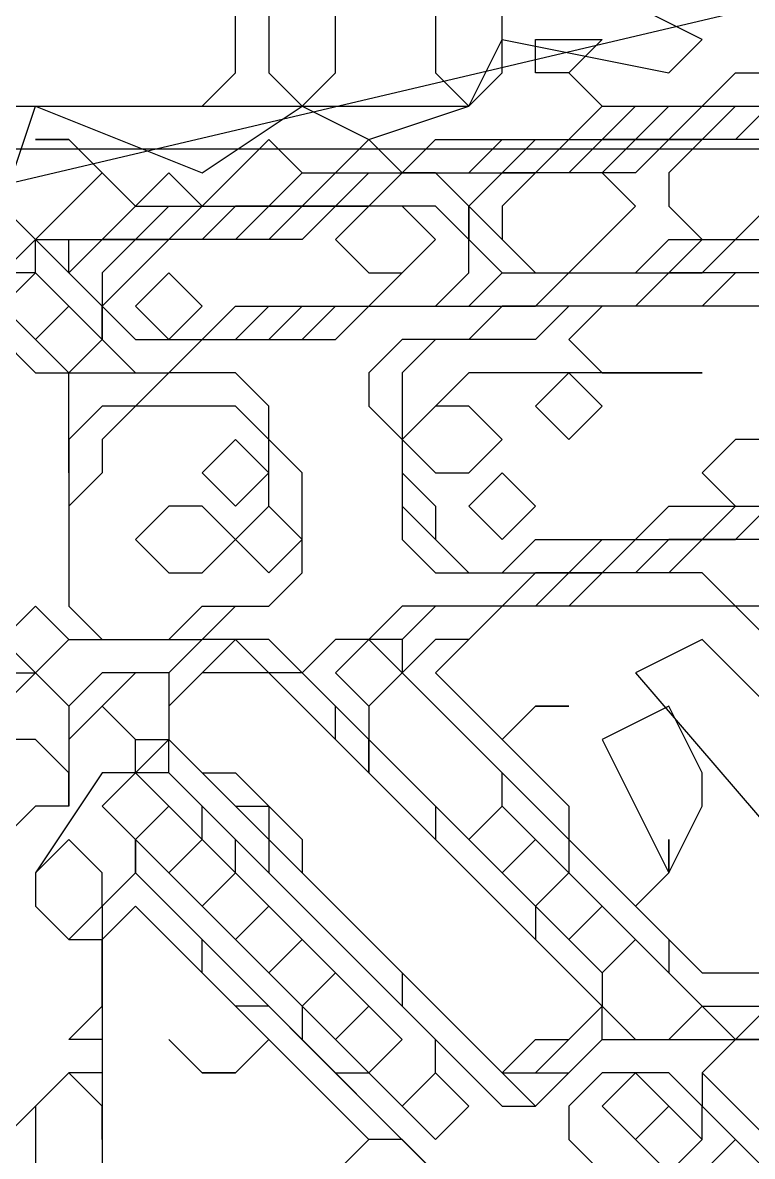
# Model space of a CAD drawing. Extents: x 46 to 224, y 52 to 151.
# Drawn here: x 56.13 to 69.16, y 114.02 to 134.25 of the extents above; entities that cross this region are included whole.
import ezdxf

# ---------------------------------------------------------------- set-up
doc = ezdxf.new("R2010")
doc.units = 0
doc.layers.add('OUTLINE', color=1, linetype='CONTINUOUS')

msp = doc.modelspace()

# ---------------------------------------------------------------- linework, layer by layer
for p, q in [((60.5294, 138.123), (60.5294, 133.3611)), ((61.7198, 133.3611), (61.7198, 136.9326)), ((63.5056, 136.3373), (63.5056, 133.3611)), ((64.696, 133.3611), (64.696, 136.3373)), ((59.9341, 133.3611), (59.9341, 135.7421)), ((64.696, 133.3611), (64.696, 135.7421)), ((68.2675, 133.9564), (67.077, 134.5516)), ((68.2675, 133.9564), (67.077, 134.5516)), ((64.1008, 132.7659), (64.696, 133.9564)), ((64.1008, 132.7659), (64.696, 133.9564)), ((64.696, 133.9564), (67.6722, 133.3611)), ((64.696, 133.9564), (67.6722, 133.3611)), ((65.2913, 133.3611), (65.2913, 133.9564)), ((65.2913, 133.9564), (66.4818, 133.9564)), ((66.4818, 133.9564), (65.8865, 133.3611)), ((67.6722, 133.3611), (68.2675, 133.9564)), ((67.6722, 133.3611), (68.2675, 133.9564)), ((59.3389, 132.7659), (59.9341, 133.3611)), ((60.5294, 133.3611), (61.1246, 132.7659)), ((61.1246, 132.7659), (61.7198, 133.3611)), ((63.5056, 133.3611), (64.1008, 132.7659)), ((64.1008, 132.7659), (64.696, 133.3611)), ((64.1008, 132.7659), (64.696, 133.3611)), ((65.8865, 133.3611), (65.2913, 133.3611)), ((66.4818, 132.7659), (65.8865, 133.3611)), ((65.8865, 133.3611), (66.4818, 132.7659)), ((68.2675, 132.7659), (68.8627, 133.3611)), ((68.8627, 133.3611), (71.8389, 133.3611)), ((51.6008, 132.7659), (64.1008, 132.7659)), ((51.6008, 132.7659), (59.3389, 132.7659)), ((55.7675, 130.9802), (56.3627, 132.7659)), ((55.7675, 130.9802), (56.3627, 132.7659)), ((56.3627, 132.7659), (59.3389, 131.5754)), ((56.3627, 132.7659), (59.3389, 131.5754)), ((59.3389, 131.5754), (61.1246, 132.7659)), ((59.3389, 131.5754), (61.1246, 132.7659)), ((61.1246, 132.7659), (62.3151, 132.1707)), ((61.1246, 132.7659), (62.3151, 132.1707)), ((62.3151, 132.1707), (64.1008, 132.7659)), ((62.3151, 132.1707), (64.1008, 132.7659)), ((65.8865, 132.1707), (66.4818, 132.7659)), ((66.4818, 132.1707), (67.077, 132.7659)), ((66.4818, 132.7659), (68.2675, 132.7659)), ((67.077, 132.1707), (67.6722, 132.7659)), ((67.077, 132.7659), (69.4579, 132.7659)), ((67.6722, 132.1707), (68.2675, 132.7659)), ((67.6722, 132.1707), (68.2675, 132.7659)), ((67.6722, 132.7659), (70.0532, 132.7659)), ((67.6722, 132.1707), (68.2675, 132.7659)), ((68.2675, 132.7659), (70.6484, 132.7659)), ((68.2675, 132.1707), (68.8627, 132.7659)), ((68.2675, 132.7659), (70.6484, 132.7659)), ((68.2675, 132.7659), (70.6484, 132.7659)), ((68.8627, 132.7659), (71.2437, 132.7659)), ((69.4579, 132.7659), (68.8627, 132.1707)), ((69.4579, 132.7659), (68.8627, 132.1707)), ((69.4579, 132.7659), (68.8627, 132.1707)), ((56.9579, 132.1707), (56.3627, 132.1707)), ((56.3627, 132.1707), (56.9579, 132.1707)), ((57.5532, 131.5754), (56.9579, 132.1707)), ((56.9579, 132.1707), (58.1484, 130.9802)), ((59.3389, 130.9802), (60.5294, 132.1707)), ((60.5294, 132.1707), (61.1246, 131.5754)), ((61.7198, 131.5754), (62.3151, 132.1707)), ((62.3151, 132.1707), (62.9103, 131.5754)), ((62.9103, 131.5754), (63.5056, 132.1707)), ((62.9103, 131.5754), (63.5056, 132.1707)), ((63.5056, 132.1707), (66.4818, 132.1707)), ((63.5056, 132.1707), (65.8865, 132.1707)), ((64.1008, 131.5754), (64.696, 132.1707)), ((64.696, 131.5754), (65.2913, 132.1707)), ((64.696, 131.5754), (65.2913, 132.1707)), ((64.696, 132.1707), (67.077, 132.1707)), ((64.696, 131.5754), (65.2913, 132.1707)), ((65.2913, 132.1707), (67.6722, 132.1707)), ((65.2913, 131.5754), (65.8865, 132.1707)), ((65.2913, 132.1707), (67.6722, 132.1707)), ((65.2913, 132.1707), (67.6722, 132.1707)), ((66.4818, 132.1707), (65.8865, 131.5754)), ((65.8865, 132.1707), (68.2675, 132.1707)), ((66.4818, 132.1707), (65.8865, 131.5754)), ((66.4818, 132.1707), (65.8865, 131.5754)), ((66.4818, 132.1707), (65.8865, 131.5754)), ((69.4579, 132.1707), (66.4818, 132.1707)), ((66.4818, 132.1707), (68.2675, 132.1707)), ((67.077, 132.1707), (66.4818, 132.1707)), ((68.8627, 132.1707), (66.4818, 132.1707)), ((68.8627, 132.1707), (66.4818, 132.1707)), ((67.077, 132.1707), (66.4818, 131.5754)), ((68.8627, 132.1707), (66.4818, 132.1707)), ((68.2675, 132.1707), (67.077, 132.1707)), ((69.4579, 132.1707), (67.077, 132.1707)), ((67.6722, 132.1707), (67.077, 131.5754)), ((70.6484, 132.1707), (67.6722, 132.1707)), ((68.2675, 132.1707), (67.6722, 131.5754)), ((70.6484, 132.1707), (68.2675, 132.1707)), ((56.3627, 130.3849), (57.5532, 131.5754)), ((58.1484, 130.9802), (58.7437, 131.5754)), ((58.7437, 131.5754), (59.3389, 130.9802)), ((60.5294, 130.9802), (61.1246, 131.5754)), ((61.1246, 130.9802), (61.7198, 131.5754)), ((61.1246, 130.9802), (61.7198, 131.5754)), ((61.1246, 131.5754), (62.9103, 131.5754)), ((61.1246, 131.5754), (61.7198, 131.5754)), ((61.7198, 131.5754), (64.696, 131.5754)), ((61.7198, 130.9802), (62.3151, 131.5754)), ((61.7198, 131.5754), (64.1008, 131.5754)), ((61.7198, 130.9802), (62.3151, 131.5754)), ((62.9103, 131.5754), (62.3151, 130.9802)), ((62.3151, 130.9802), (62.9103, 131.5754)), ((62.3151, 131.5754), (64.696, 131.5754)), ((62.3151, 131.5754), (64.696, 131.5754)), ((62.9103, 131.5754), (65.2913, 131.5754)), ((63.5056, 131.5754), (62.9103, 131.5754)), ((63.5056, 131.5754), (62.9103, 131.5754)), ((62.9103, 131.5754), (65.2913, 131.5754)), ((64.1008, 130.9802), (63.5056, 131.5754)), ((64.1008, 130.9802), (63.5056, 131.5754)), ((64.696, 131.5754), (64.1008, 130.9802)), ((64.696, 131.5754), (64.1008, 130.9802)), ((64.696, 131.5754), (64.1008, 130.9802)), ((64.696, 131.5754), (64.1008, 130.9802)), ((64.696, 131.5754), (64.1008, 130.9802)), ((64.696, 131.5754), (64.1008, 130.9802)), ((64.696, 131.5754), (64.1008, 130.9802)), ((65.8865, 131.5754), (64.696, 131.5754)), ((65.2913, 131.5754), (64.696, 131.5754)), ((65.8865, 131.5754), (64.696, 131.5754)), ((65.8865, 131.5754), (64.696, 131.5754)), ((66.4818, 131.5754), (64.696, 131.5754)), ((67.077, 131.5754), (64.696, 131.5754)), ((65.2913, 131.5754), (64.696, 130.9802)), ((65.8865, 131.5754), (64.696, 131.5754)), ((66.4818, 131.5754), (65.2913, 131.5754)), ((67.077, 130.9802), (66.4818, 131.5754)), ((67.6722, 131.5754), (67.6722, 130.9802)), ((55.7675, 130.9802), (56.3627, 130.3849)), ((57.5532, 130.3849), (58.1484, 130.9802)), ((58.1484, 130.3849), (58.7437, 130.9802)), ((58.1484, 130.9802), (60.5294, 130.9802)), ((58.7437, 130.3849), (59.3389, 130.9802)), ((58.7437, 130.3849), (59.3389, 130.9802)), ((58.7437, 130.3849), (59.3389, 130.9802)), ((58.7437, 130.9802), (61.1246, 130.9802)), ((58.7437, 130.3849), (59.3389, 130.9802)), ((59.3389, 130.9802), (61.1246, 130.9802)), ((59.9341, 130.9802), (59.3389, 130.3849)), ((59.3389, 130.9802), (62.3151, 130.9802)), ((59.3389, 130.9802), (61.7198, 130.9802)), ((59.3389, 130.9802), (61.7198, 130.9802)), ((60.5294, 130.9802), (59.9341, 130.3849)), ((59.9341, 130.9802), (61.7198, 130.9802)), ((60.5294, 130.9802), (59.9341, 130.9802)), ((62.3151, 130.9802), (59.9341, 130.9802)), ((60.5294, 130.9802), (59.9341, 130.3849)), ((60.5294, 130.9802), (59.9341, 130.3849)), ((63.5056, 130.9802), (60.5294, 130.9802)), ((61.7198, 130.9802), (60.5294, 130.9802)), ((63.5056, 130.9802), (60.5294, 130.9802)), ((61.1246, 130.9802), (60.5294, 130.3849)), ((63.5056, 130.9802), (60.5294, 130.9802)), ((63.5056, 130.9802), (61.1246, 130.9802)), ((61.7198, 130.9802), (61.1246, 130.3849)), ((62.9103, 130.9802), (61.7198, 130.9802)), ((62.3151, 130.9802), (61.7198, 130.3849)), ((62.9103, 130.9802), (62.3151, 130.9802)), ((63.5056, 130.3849), (62.9103, 130.9802)), ((63.5056, 130.3849), (62.9103, 130.9802)), ((64.1008, 130.3849), (63.5056, 130.9802)), ((64.696, 129.7897), (63.5056, 130.9802)), ((64.1008, 130.3849), (63.5056, 130.9802)), ((64.696, 129.7897), (63.5056, 130.9802)), ((64.1008, 130.9802), (65.2913, 129.7897)), ((64.1008, 130.9802), (64.1008, 130.3849)), ((64.1008, 130.3849), (64.1008, 130.9802)), ((64.1008, 130.3849), (64.1008, 130.9802)), ((64.1008, 130.9802), (64.1008, 130.3849)), ((64.1008, 130.9802), (64.1008, 130.3849)), ((64.1008, 130.9802), (65.2913, 129.7897)), ((64.1008, 130.9802), (65.2913, 129.7897)), ((64.1008, 130.9802), (64.1008, 130.3849)), ((64.696, 130.9802), (64.696, 130.3849)), ((66.4818, 130.3849), (67.077, 130.9802)), ((67.6722, 130.9802), (68.2675, 130.3849)), ((68.8627, 130.3849), (69.4579, 130.9802)), ((55.7675, 129.7897), (56.3627, 130.3849)), ((57.5532, 129.1945), (56.3627, 130.3849)), ((56.3627, 130.3849), (58.7437, 130.3849)), ((56.3627, 129.7897), (56.3627, 130.3849)), ((56.3627, 130.3849), (58.1484, 130.3849)), ((56.3627, 130.3849), (57.5532, 130.3849)), ((56.9579, 130.3849), (58.7437, 130.3849)), ((57.5532, 130.3849), (56.9579, 129.7897)), ((56.9579, 129.7897), (56.9579, 130.3849)), ((57.5532, 130.3849), (56.9579, 129.7897)), ((56.9579, 129.7897), (56.9579, 130.3849)), ((56.9579, 130.3849), (58.7437, 130.3849)), ((56.9579, 129.7897), (56.9579, 130.3849)), ((56.9579, 130.3849), (58.7437, 130.3849)), ((57.5532, 130.3849), (56.9579, 129.7897)), ((56.9579, 129.7897), (56.9579, 130.3849)), ((56.9579, 130.3849), (58.7437, 130.3849)), ((57.5532, 130.3849), (56.9579, 129.7897)), ((58.1484, 130.3849), (57.5532, 129.7897)), ((58.7437, 130.3849), (57.5532, 130.3849)), ((59.3389, 130.3849), (57.5532, 130.3849)), ((59.9341, 130.3849), (57.5532, 130.3849)), ((58.1484, 130.3849), (57.5532, 129.7897)), ((58.7437, 130.3849), (57.5532, 129.1945)), ((59.9341, 130.3849), (57.5532, 130.3849)), ((59.9341, 130.3849), (58.1484, 130.3849)), ((60.5294, 130.3849), (58.1484, 130.3849)), ((61.1246, 130.3849), (58.7437, 130.3849)), ((61.7198, 130.3849), (62.3151, 129.7897)), ((62.9103, 129.7897), (63.5056, 130.3849)), ((62.9103, 129.7897), (63.5056, 130.3849)), ((64.1008, 129.7897), (64.1008, 130.3849)), ((64.696, 129.7897), (64.1008, 130.3849)), ((64.1008, 130.3849), (64.696, 129.7897)), ((64.1008, 130.3849), (64.696, 129.7897)), ((64.1008, 129.7897), (64.1008, 130.3849)), ((64.1008, 130.3849), (64.696, 129.7897)), ((64.696, 130.3849), (65.2913, 129.7897)), ((65.8865, 129.7897), (66.4818, 130.3849)), ((67.077, 129.7897), (67.6722, 130.3849)), ((67.6722, 129.7897), (68.2675, 130.3849)), ((67.6722, 129.7897), (68.2675, 130.3849)), ((67.6722, 129.7897), (68.2675, 130.3849)), ((67.6722, 130.3849), (69.4579, 130.3849)), ((67.6722, 129.7897), (68.2675, 130.3849)), ((68.2675, 130.3849), (70.0532, 130.3849)), ((68.2675, 129.7897), (68.8627, 130.3849)), ((68.2675, 129.7897), (68.8627, 130.3849)), ((68.2675, 129.7897), (68.8627, 130.3849)), ((68.2675, 130.3849), (70.6484, 130.3849)), ((68.2675, 130.3849), (70.0532, 130.3849)), ((68.2675, 130.3849), (68.8627, 130.3849)), ((68.2675, 130.3849), (70.6484, 130.3849)), ((68.8627, 130.3849), (71.2437, 130.3849)), ((68.8627, 130.3849), (71.2437, 130.3849)), ((68.8627, 130.3849), (70.6484, 130.3849)), ((56.3627, 129.7897), (55.7675, 129.7897)), ((56.3627, 129.7897), (55.7675, 129.1945)), ((57.5532, 128.5992), (56.3627, 129.7897)), ((56.9579, 129.1945), (56.3627, 129.7897)), ((56.9579, 129.1945), (56.3627, 129.7897)), ((56.9579, 129.7897), (57.5532, 129.1945)), ((57.5532, 129.1945), (56.9579, 129.7897)), ((56.9579, 129.7897), (57.5532, 129.1945)), ((57.5532, 129.1945), (56.9579, 129.7897)), ((57.5532, 129.1945), (56.9579, 129.7897)), ((56.9579, 129.7897), (57.5532, 129.1945)), ((57.5532, 129.1945), (56.9579, 129.7897)), ((56.9579, 129.7897), (57.5532, 129.1945)), ((57.5532, 129.7897), (57.5532, 129.1945)), ((57.5532, 129.7897), (57.5532, 129.1945)), ((58.7437, 129.7897), (58.1484, 129.1945)), ((59.3389, 129.1945), (58.7437, 129.7897)), ((62.3151, 129.1945), (62.9103, 129.7897)), ((62.3151, 129.7897), (62.9103, 129.7897)), ((63.5056, 129.1945), (64.1008, 129.7897)), ((63.5056, 129.1945), (64.1008, 129.7897)), ((64.1008, 129.1945), (64.696, 129.7897)), ((64.1008, 129.1945), (64.696, 129.7897)), ((64.1008, 129.1945), (64.696, 129.7897)), ((64.696, 129.7897), (68.2675, 129.7897)), ((64.696, 129.7897), (67.6722, 129.7897)), ((64.696, 129.7897), (67.6722, 129.7897)), ((65.2913, 129.7897), (67.6722, 129.7897)), ((65.2913, 129.1945), (65.8865, 129.7897)), ((65.2913, 129.1945), (65.8865, 129.7897)), ((65.2913, 129.7897), (67.6722, 129.7897)), ((65.2913, 129.7897), (67.077, 129.7897)), ((65.2913, 129.7897), (65.8865, 129.7897)), ((65.8865, 129.7897), (68.2675, 129.7897)), ((65.8865, 129.7897), (68.2675, 129.7897)), ((67.6722, 129.7897), (67.077, 129.1945)), ((67.6722, 129.7897), (67.077, 129.1945)), ((70.0532, 129.7897), (67.6722, 129.7897)), ((70.0532, 129.7897), (67.6722, 129.7897)), ((68.8627, 129.7897), (68.2675, 129.1945)), ((71.2437, 129.7897), (68.8627, 129.7897)), ((55.1722, 129.1945), (56.3627, 128.004)), ((55.1722, 129.1945), (56.3627, 128.004)), ((55.1722, 129.1945), (56.3627, 128.004)), ((55.1722, 129.1945), (56.3627, 128.004)), ((55.1722, 129.1945), (56.3627, 128.004)), ((55.1722, 129.1945), (56.3627, 128.004)), ((55.7675, 129.1945), (56.3627, 128.5992)), ((56.3627, 128.5992), (56.9579, 129.1945)), ((56.9579, 129.1945), (56.3627, 128.5992)), ((57.5532, 128.5992), (56.9579, 129.1945)), ((57.5532, 128.5992), (56.9579, 129.1945)), ((57.5532, 128.5992), (57.5532, 129.1945)), ((57.5532, 129.1945), (58.1484, 128.5992)), ((57.5532, 128.5992), (57.5532, 129.1945)), ((57.5532, 129.1945), (57.5532, 128.5992)), ((57.5532, 129.1945), (58.1484, 128.5992)), ((57.5532, 129.1945), (58.1484, 128.5992)), ((57.5532, 128.5992), (57.5532, 129.1945)), ((57.5532, 129.1945), (57.5532, 128.5992)), ((58.1484, 129.1945), (58.7437, 128.5992)), ((58.7437, 128.5992), (59.3389, 129.1945)), ((59.3389, 128.5992), (59.9341, 129.1945)), ((59.9341, 128.5992), (60.5294, 129.1945)), ((59.9341, 129.1945), (62.3151, 129.1945)), ((60.5294, 128.5992), (61.1246, 129.1945)), ((60.5294, 128.5992), (61.1246, 129.1945)), ((60.5294, 129.1945), (63.5056, 129.1945)), ((60.5294, 128.5992), (61.1246, 129.1945)), ((61.1246, 129.1945), (63.5056, 129.1945)), ((61.1246, 128.5992), (61.7198, 129.1945)), ((61.1246, 129.1945), (64.1008, 129.1945)), ((61.1246, 129.1945), (64.1008, 129.1945)), ((61.7198, 128.5992), (62.3151, 129.1945)), ((61.7198, 128.5992), (62.3151, 129.1945)), ((61.7198, 129.1945), (64.1008, 129.1945)), ((62.3151, 129.1945), (65.2913, 129.1945)), ((62.3151, 129.1945), (65.2913, 129.1945)), ((64.696, 129.1945), (64.1008, 128.5992)), ((64.696, 129.1945), (64.1008, 128.5992)), ((67.077, 129.1945), (64.696, 129.1945)), ((67.077, 129.1945), (64.696, 129.1945)), ((65.8865, 129.1945), (65.2913, 128.5992)), ((68.2675, 129.1945), (65.8865, 129.1945)), ((66.4818, 129.1945), (65.8865, 128.5992)), ((66.4818, 129.1945), (65.8865, 128.5992)), ((70.0532, 129.1945), (66.4818, 129.1945)), ((70.0532, 129.1945), (66.4818, 129.1945)), ((56.3627, 128.5992), (56.9579, 128.004)), ((56.9579, 128.004), (57.5532, 128.5992)), ((56.9579, 128.004), (57.5532, 128.5992)), ((56.9579, 128.004), (57.5532, 128.5992)), ((56.9579, 128.004), (57.5532, 128.5992)), ((56.9579, 128.004), (57.5532, 128.5992)), ((56.9579, 128.004), (57.5532, 128.5992)), ((57.5532, 128.5992), (58.1484, 128.004)), ((57.5532, 128.5992), (58.1484, 128.004)), ((58.1484, 128.5992), (60.5294, 128.5992)), ((58.1484, 128.5992), (59.9341, 128.5992)), ((58.1484, 128.5992), (59.3389, 128.5992)), ((58.7437, 128.004), (59.3389, 128.5992)), ((58.7437, 128.004), (59.3389, 128.5992)), ((58.7437, 128.004), (59.3389, 128.5992)), ((58.7437, 128.004), (59.3389, 128.5992)), ((58.7437, 128.004), (59.3389, 128.5992)), ((59.3389, 128.5992), (61.7198, 128.5992)), ((59.3389, 128.5992), (61.7198, 128.5992)), ((59.3389, 128.5992), (61.1246, 128.5992)), ((59.3389, 128.5992), (60.5294, 128.5992)), ((59.3389, 128.5992), (60.5294, 128.5992)), ((62.9103, 128.5992), (62.3151, 128.004)), ((62.9103, 128.5992), (62.3151, 128.004)), ((64.1008, 128.5992), (62.9103, 128.5992)), ((64.1008, 128.5992), (62.9103, 128.5992)), ((63.5056, 128.5992), (62.9103, 128.004)), ((65.2913, 128.5992), (63.5056, 128.5992)), ((65.8865, 128.5992), (66.4818, 128.004)), ((65.8865, 128.5992), (66.4818, 128.004)), ((56.3627, 128.004), (56.9579, 128.004)), ((56.3627, 128.004), (58.7437, 128.004)), ((56.3627, 128.004), (56.9579, 128.004)), ((56.3627, 128.004), (56.9579, 128.004)), ((56.3627, 128.004), (56.9579, 128.004)), ((56.3627, 128.004), (56.9579, 128.004)), ((56.9579, 126.2183), (56.9579, 128.004)), ((56.9579, 128.004), (58.7437, 128.004)), ((56.9579, 126.2183), (56.9579, 128.004)), ((56.9579, 128.004), (58.7437, 128.004)), ((58.7437, 128.004), (58.1484, 127.4088)), ((58.7437, 128.004), (58.1484, 127.4088)), ((58.1484, 128.004), (58.7437, 128.004)), ((58.1484, 128.004), (58.7437, 128.004)), ((59.9341, 128.004), (58.7437, 128.004)), ((59.9341, 128.004), (58.7437, 128.004)), ((60.5294, 127.4088), (59.9341, 128.004)), ((60.5294, 127.4088), (59.9341, 128.004)), ((62.3151, 128.004), (62.3151, 127.4088)), ((62.3151, 128.004), (62.3151, 127.4088)), ((62.9103, 128.004), (62.9103, 125.623)), ((64.1008, 128.004), (62.9103, 126.8135)), ((64.1008, 128.004), (62.9103, 126.8135)), ((68.2675, 128.004), (64.1008, 128.004)), ((68.2675, 128.004), (64.1008, 128.004)), ((65.8865, 128.004), (65.2913, 127.4088)), ((66.4818, 127.4088), (65.8865, 128.004)), ((66.4818, 128.004), (68.2675, 128.004)), ((66.4818, 128.004), (68.2675, 128.004)), ((57.5532, 127.4088), (56.9579, 126.8135)), ((57.5532, 127.4088), (56.9579, 126.8135)), ((57.5532, 127.4088), (56.9579, 126.8135)), ((58.1484, 127.4088), (57.5532, 127.4088)), ((58.1484, 127.4088), (57.5532, 127.4088)), ((59.9341, 127.4088), (57.5532, 127.4088)), ((58.1484, 127.4088), (57.5532, 126.8135)), ((58.1484, 127.4088), (57.5532, 126.8135)), ((59.9341, 127.4088), (58.1484, 127.4088)), ((59.9341, 127.4088), (58.1484, 127.4088)), ((60.5294, 126.8135), (59.9341, 127.4088)), ((60.5294, 126.8135), (59.9341, 127.4088)), ((60.5294, 126.8135), (59.9341, 127.4088)), ((60.5294, 126.8135), (60.5294, 127.4088)), ((60.5294, 126.8135), (60.5294, 127.4088)), ((62.3151, 127.4088), (62.9103, 126.8135)), ((62.3151, 127.4088), (62.9103, 126.8135)), ((63.5056, 127.4088), (62.9103, 126.8135)), ((64.1008, 127.4088), (63.5056, 127.4088)), ((64.696, 126.8135), (64.1008, 127.4088)), ((65.2913, 127.4088), (65.8865, 126.8135)), ((65.8865, 126.8135), (66.4818, 127.4088)), ((56.9579, 126.8135), (56.9579, 126.2183)), ((56.9579, 126.8135), (56.9579, 126.2183)), ((56.9579, 126.8135), (56.9579, 123.8373)), ((57.5532, 126.8135), (57.5532, 126.2183)), ((57.5532, 126.8135), (57.5532, 126.2183)), ((59.9341, 126.8135), (59.3389, 126.2183)), ((60.5294, 126.2183), (59.9341, 126.8135)), ((61.1246, 126.2183), (60.5294, 126.8135)), ((61.1246, 126.2183), (60.5294, 126.8135)), ((61.1246, 126.2183), (60.5294, 126.8135)), ((60.5294, 126.2183), (60.5294, 126.8135)), ((60.5294, 126.2183), (60.5294, 126.8135)), ((62.9103, 126.8135), (63.5056, 126.2183)), ((62.9103, 126.8135), (62.9103, 125.0278)), ((62.9103, 126.8135), (62.9103, 125.0278)), ((62.9103, 126.8135), (62.9103, 126.2183)), ((62.9103, 126.8135), (62.9103, 126.2183)), ((64.1008, 126.2183), (64.696, 126.8135)), ((68.8627, 126.8135), (68.2675, 126.2183)), ((69.4579, 126.8135), (68.8627, 126.8135)), ((57.5532, 126.2183), (56.9579, 125.623)), ((57.5532, 126.2183), (56.9579, 125.623)), ((59.3389, 126.2183), (59.9341, 125.623)), ((59.9341, 125.623), (60.5294, 126.2183)), ((60.5294, 125.623), (60.5294, 126.2183)), ((60.5294, 125.623), (60.5294, 126.2183)), ((61.1246, 124.4326), (61.1246, 126.2183)), ((61.1246, 124.4326), (61.1246, 126.2183)), ((61.1246, 124.4326), (61.1246, 126.2183)), ((62.9103, 126.2183), (63.5056, 125.623)), ((62.9103, 126.2183), (63.5056, 125.623)), ((63.5056, 126.2183), (64.1008, 126.2183)), ((64.696, 126.2183), (64.1008, 125.623)), ((65.2913, 125.623), (64.696, 126.2183)), ((68.2675, 126.2183), (68.8627, 125.623)), ((56.9579, 125.623), (56.9579, 123.8373)), ((56.9579, 125.623), (56.9579, 123.8373)), ((58.7437, 125.623), (58.1484, 125.0278)), ((59.3389, 125.623), (58.7437, 125.623)), ((59.9341, 125.0278), (59.3389, 125.623)), ((60.5294, 125.623), (59.9341, 125.0278)), ((61.1246, 125.0278), (60.5294, 125.623)), ((61.1246, 125.0278), (60.5294, 125.623)), ((61.1246, 125.0278), (60.5294, 125.623)), ((62.9103, 125.623), (64.1008, 124.4326)), ((63.5056, 125.623), (63.5056, 125.0278)), ((63.5056, 125.623), (63.5056, 125.0278)), ((64.1008, 125.623), (64.696, 125.0278)), ((64.696, 125.0278), (65.2913, 125.623)), ((67.077, 125.0278), (67.6722, 125.623)), ((67.077, 125.0278), (67.6722, 125.623)), ((67.6722, 125.623), (70.0532, 125.623)), ((67.6722, 125.623), (70.0532, 125.623)), ((68.2675, 125.0278), (68.8627, 125.623)), ((68.8627, 125.623), (69.4579, 125.623)), ((68.8627, 125.0278), (69.4579, 125.623)), ((68.8627, 125.0278), (69.4579, 125.623)), ((68.8627, 125.623), (71.2437, 125.623)), ((58.1484, 125.0278), (58.7437, 124.4326)), ((59.3389, 124.4326), (59.9341, 125.0278)), ((59.9341, 125.0278), (60.5294, 124.4326)), ((60.5294, 124.4326), (61.1246, 125.0278)), ((61.1246, 124.4326), (61.1246, 125.0278)), ((61.1246, 124.4326), (61.1246, 125.0278)), ((62.9103, 125.0278), (63.5056, 124.4326)), ((62.9103, 125.0278), (63.5056, 124.4326)), ((63.5056, 125.0278), (64.1008, 124.4326)), ((63.5056, 125.0278), (64.1008, 124.4326)), ((64.696, 124.4326), (65.2913, 125.0278)), ((64.696, 124.4326), (65.2913, 125.0278)), ((65.2913, 125.0278), (67.077, 125.0278)), ((65.2913, 125.0278), (67.077, 125.0278)), ((65.8865, 124.4326), (66.4818, 125.0278)), ((66.4818, 124.4326), (67.077, 125.0278)), ((66.4818, 124.4326), (67.077, 125.0278)), ((66.4818, 125.0278), (68.2675, 125.0278)), ((67.077, 125.0278), (68.8627, 125.0278)), ((67.6722, 125.0278), (67.077, 124.4326)), ((67.077, 125.0278), (68.8627, 125.0278)), ((67.6722, 125.0278), (67.077, 124.4326)), ((69.4579, 125.0278), (67.6722, 125.0278)), ((69.4579, 125.0278), (67.6722, 125.0278)), ((68.2675, 125.0278), (67.6722, 124.4326)), ((68.2675, 125.0278), (67.6722, 124.4326)), ((68.2675, 125.0278), (67.6722, 124.4326)), ((70.6484, 125.0278), (68.2675, 125.0278)), ((70.6484, 125.0278), (68.2675, 125.0278)), ((70.6484, 125.0278), (68.2675, 125.0278)), ((58.7437, 124.4326), (59.3389, 124.4326)), ((60.5294, 123.8373), (61.1246, 124.4326)), ((60.5294, 123.8373), (61.1246, 124.4326)), ((60.5294, 123.8373), (61.1246, 124.4326)), ((60.5294, 123.8373), (61.1246, 124.4326)), ((60.5294, 123.8373), (61.1246, 124.4326)), ((63.5056, 124.4326), (66.4818, 124.4326)), ((63.5056, 124.4326), (66.4818, 124.4326)), ((64.1008, 124.4326), (65.8865, 124.4326)), ((64.1008, 124.4326), (64.696, 124.4326)), ((64.1008, 124.4326), (64.696, 124.4326)), ((65.2913, 124.4326), (64.696, 123.8373)), ((65.2913, 124.4326), (64.696, 123.8373)), ((65.2913, 124.4326), (64.696, 123.8373)), ((65.2913, 124.4326), (64.696, 123.8373)), ((65.2913, 124.4326), (64.696, 123.8373)), ((65.8865, 124.4326), (65.2913, 123.8373)), ((67.077, 124.4326), (65.2913, 124.4326)), ((67.077, 124.4326), (65.2913, 124.4326)), ((67.6722, 124.4326), (65.2913, 124.4326)), ((67.6722, 124.4326), (65.2913, 124.4326)), ((65.8865, 124.4326), (65.2913, 123.8373)), ((67.6722, 124.4326), (65.2913, 124.4326)), ((68.2675, 124.4326), (65.8865, 124.4326)), ((68.2675, 124.4326), (65.8865, 124.4326)), ((66.4818, 124.4326), (65.8865, 123.8373)), ((68.2675, 124.4326), (66.4818, 124.4326)), ((68.8627, 123.8373), (68.2675, 124.4326)), ((68.8627, 123.8373), (68.2675, 124.4326)), ((68.8627, 123.8373), (68.2675, 124.4326)), ((56.3627, 123.8373), (55.7675, 123.2421)), ((56.9579, 123.2421), (56.3627, 123.8373)), ((56.9579, 123.8373), (57.5532, 123.2421)), ((56.9579, 123.8373), (57.5532, 123.2421)), ((56.9579, 123.8373), (57.5532, 123.2421)), ((58.7437, 123.2421), (59.3389, 123.8373)), ((58.7437, 123.2421), (59.3389, 123.8373)), ((59.3389, 123.2421), (59.9341, 123.8373)), ((59.3389, 123.2421), (59.9341, 123.8373)), ((59.3389, 123.2421), (59.9341, 123.8373)), ((59.3389, 123.8373), (60.5294, 123.8373)), ((59.3389, 123.8373), (60.5294, 123.8373)), ((59.9341, 123.8373), (60.5294, 123.8373)), ((59.9341, 123.8373), (60.5294, 123.8373)), ((59.9341, 123.8373), (60.5294, 123.8373)), ((62.9103, 123.8373), (62.3151, 123.2421)), ((62.9103, 123.8373), (62.3151, 123.2421)), ((62.9103, 123.8373), (62.3151, 123.2421)), ((63.5056, 123.8373), (62.9103, 123.2421)), ((64.696, 123.8373), (62.9103, 123.8373)), ((64.696, 123.8373), (62.9103, 123.8373)), ((64.696, 123.8373), (62.9103, 123.8373)), ((63.5056, 123.8373), (62.9103, 123.2421)), ((63.5056, 123.8373), (62.9103, 123.2421)), ((63.5056, 123.8373), (62.9103, 123.2421)), ((65.2913, 123.8373), (63.5056, 123.8373)), ((64.696, 123.8373), (63.5056, 123.8373)), ((65.2913, 123.8373), (63.5056, 123.8373)), ((64.696, 123.8373), (63.5056, 122.6468)), ((64.696, 123.8373), (63.5056, 123.8373)), ((64.696, 123.8373), (64.1008, 123.2421)), ((65.8865, 123.8373), (64.696, 123.8373)), ((68.8627, 123.8373), (64.696, 123.8373)), ((69.4579, 123.8373), (68.8627, 123.8373)), ((69.4579, 123.8373), (68.8627, 123.8373)), ((69.4579, 123.8373), (68.8627, 123.8373)), ((69.4579, 123.2421), (68.8627, 123.8373)), ((55.7675, 123.2421), (56.3627, 122.6468)), ((56.3627, 122.6468), (56.9579, 123.2421)), ((56.3627, 122.6468), (56.9579, 123.2421)), ((56.3627, 122.6468), (56.9579, 123.2421)), ((56.9579, 123.2421), (59.3389, 123.2421)), ((56.9579, 123.2421), (59.3389, 123.2421)), ((57.5532, 123.2421), (59.3389, 123.2421)), ((57.5532, 123.2421), (58.7437, 123.2421)), ((57.5532, 123.2421), (58.7437, 123.2421)), ((59.3389, 123.2421), (58.7437, 122.6468)), ((59.3389, 123.2421), (58.7437, 122.6468)), ((59.3389, 123.2421), (58.7437, 122.6468)), ((59.3389, 123.2421), (58.7437, 122.6468)), ((59.3389, 123.2421), (58.7437, 122.6468)), ((59.9341, 123.2421), (58.7437, 122.0516)), ((59.3389, 123.2421), (58.7437, 122.6468)), ((60.5294, 123.2421), (59.3389, 123.2421)), ((60.5294, 123.2421), (59.3389, 123.2421)), ((60.5294, 123.2421), (59.3389, 123.2421)), ((60.5294, 123.2421), (59.3389, 123.2421)), ((60.5294, 123.2421), (59.3389, 123.2421)), ((60.5294, 123.2421), (59.3389, 123.2421)), ((60.5294, 122.6468), (59.9341, 123.2421)), ((61.7198, 122.0516), (60.5294, 123.2421)), ((61.1246, 122.6468), (60.5294, 123.2421)), ((61.1246, 122.6468), (60.5294, 123.2421)), ((61.1246, 122.6468), (60.5294, 123.2421)), ((62.3151, 121.4564), (60.5294, 123.2421)), ((62.3151, 121.4564), (60.5294, 123.2421)), ((61.7198, 123.2421), (61.1246, 122.6468)), ((61.7198, 123.2421), (61.1246, 122.6468)), ((61.7198, 123.2421), (61.1246, 122.6468)), ((61.7198, 123.2421), (61.1246, 122.6468)), ((61.7198, 123.2421), (61.1246, 122.6468)), ((61.7198, 123.2421), (61.1246, 122.6468)), ((61.7198, 123.2421), (61.1246, 122.6468)), ((62.3151, 123.2421), (61.7198, 123.2421)), ((62.3151, 123.2421), (61.7198, 123.2421)), ((62.3151, 123.2421), (61.7198, 123.2421)), ((62.3151, 123.2421), (61.7198, 123.2421)), ((62.9103, 123.2421), (61.7198, 123.2421)), ((62.3151, 123.2421), (61.7198, 123.2421)), ((62.3151, 123.2421), (61.7198, 122.6468)), ((62.9103, 123.2421), (61.7198, 123.2421)), ((65.2913, 120.2659), (62.3151, 123.2421)), ((64.696, 120.8611), (62.3151, 123.2421)), ((62.9103, 122.6468), (62.3151, 123.2421)), ((62.9103, 123.2421), (62.9103, 122.6468)), ((62.9103, 123.2421), (62.9103, 122.6468)), ((63.5056, 123.2421), (62.9103, 122.6468)), ((64.1008, 123.2421), (63.5056, 123.2421)), ((68.2675, 123.2421), (67.077, 122.6468)), ((68.2675, 123.2421), (67.077, 122.6468)), ((68.8627, 122.6468), (68.2675, 123.2421)), ((68.8627, 122.6468), (68.2675, 123.2421)), ((55.1722, 122.6468), (56.3627, 122.6468)), ((55.1722, 122.6468), (56.3627, 122.6468)), ((56.3627, 122.6468), (55.7675, 122.0516)), ((56.3627, 122.6468), (55.7675, 122.0516)), ((56.9579, 122.0516), (56.3627, 122.6468)), ((56.9579, 122.0516), (56.3627, 122.6468)), ((57.5532, 122.6468), (56.9579, 122.0516)), ((57.5532, 122.6468), (56.9579, 122.0516)), ((57.5532, 122.6468), (56.9579, 122.0516)), ((58.7437, 122.6468), (57.5532, 122.6468)), ((58.7437, 122.6468), (57.5532, 122.6468)), ((58.7437, 122.6468), (57.5532, 122.6468)), ((58.1484, 122.6468), (57.5532, 122.0516)), ((58.1484, 122.6468), (57.5532, 122.0516)), ((58.7437, 122.6468), (58.1484, 122.6468)), ((58.7437, 122.6468), (58.1484, 122.6468)), ((58.7437, 122.6468), (58.7437, 121.4564)), ((59.3389, 122.6468), (58.7437, 122.0516)), ((59.3389, 122.6468), (58.7437, 122.0516)), ((60.5294, 122.6468), (59.3389, 122.6468)), ((60.5294, 122.6468), (59.3389, 122.6468)), ((61.1246, 122.6468), (60.5294, 122.6468)), ((61.1246, 122.0516), (60.5294, 122.6468)), ((61.1246, 122.0516), (60.5294, 122.6468)), ((61.1246, 122.6468), (63.5056, 120.2659)), ((61.1246, 122.6468), (62.3151, 121.4564)), ((61.7198, 122.0516), (61.1246, 122.6468)), ((61.1246, 122.6468), (64.1008, 119.6707)), ((61.1246, 122.6468), (62.3151, 121.4564)), ((61.7198, 122.6468), (62.3151, 122.0516)), ((62.3151, 122.0516), (62.9103, 122.6468)), ((62.9103, 122.6468), (62.3151, 122.0516)), ((62.9103, 122.6468), (65.2913, 120.2659)), ((62.9103, 122.6468), (65.8865, 119.6707)), ((62.9103, 122.6468), (67.6722, 117.8849)), ((63.5056, 122.0516), (62.9103, 122.6468)), ((63.5056, 122.6468), (64.696, 121.4564)), ((67.077, 122.6468), (70.6484, 118.4802)), ((67.077, 122.6468), (70.6484, 118.4802)), ((69.4579, 122.0516), (68.8627, 122.6468)), ((69.4579, 122.0516), (68.8627, 122.6468)), ((56.9579, 122.0516), (56.9579, 120.2659)), ((57.5532, 122.0516), (56.9579, 121.4564)), ((57.5532, 122.0516), (56.9579, 121.4564)), ((58.1484, 121.4564), (57.5532, 122.0516)), ((57.5532, 122.0516), (58.1484, 121.4564)), ((58.1484, 121.4564), (57.5532, 122.0516)), ((57.5532, 122.0516), (58.1484, 121.4564)), ((58.7437, 122.0516), (58.7437, 121.4564)), ((58.7437, 122.0516), (58.7437, 121.4564)), ((58.7437, 122.0516), (58.7437, 121.4564)), ((61.7198, 121.4564), (61.1246, 122.0516)), ((61.7198, 121.4564), (61.1246, 122.0516)), ((61.7198, 121.4564), (61.7198, 122.0516)), ((61.7198, 121.4564), (61.7198, 122.0516)), ((62.3151, 122.0516), (62.3151, 121.4564)), ((64.1008, 121.4564), (63.5056, 122.0516)), ((64.696, 121.4564), (65.2913, 122.0516)), ((65.2913, 122.0516), (64.696, 121.4564)), ((65.2913, 122.0516), (65.8865, 122.0516)), ((65.8865, 122.0516), (65.2913, 122.0516)), ((67.6722, 122.0516), (66.4818, 121.4564)), ((67.6722, 122.0516), (66.4818, 121.4564)), ((68.2675, 120.8611), (67.6722, 122.0516)), ((68.2675, 120.8611), (67.6722, 122.0516)), ((56.3627, 121.4564), (55.1722, 121.4564)), ((56.9579, 120.8611), (56.3627, 121.4564)), ((56.9579, 121.4564), (56.9579, 120.2659)), ((56.9579, 121.4564), (56.9579, 120.2659)), ((58.1484, 120.8611), (58.7437, 121.4564)), ((58.1484, 120.8611), (58.1484, 121.4564)), ((58.1484, 121.4564), (58.7437, 121.4564)), ((58.1484, 120.8611), (58.1484, 121.4564)), ((58.1484, 121.4564), (58.7437, 121.4564)), ((58.7437, 121.4564), (64.696, 115.504)), ((58.7437, 121.4564), (60.5294, 119.6707)), ((58.7437, 120.8611), (58.7437, 121.4564)), ((58.7437, 121.4564), (62.9103, 117.2897)), ((58.7437, 121.4564), (65.2913, 114.9088)), ((58.7437, 121.4564), (64.696, 115.504)), ((58.7437, 121.4564), (59.9341, 120.2659)), ((58.7437, 121.4564), (59.3389, 120.8611)), ((58.7437, 121.4564), (65.2913, 114.9088)), ((62.3151, 120.8611), (61.7198, 121.4564)), ((66.4818, 116.6945), (61.7198, 121.4564)), ((66.4818, 116.6945), (61.7198, 121.4564)), ((66.4818, 116.6945), (61.7198, 121.4564)), ((62.3151, 121.4564), (62.3151, 120.8611)), ((62.3151, 120.8611), (62.3151, 121.4564)), ((62.3151, 121.4564), (64.1008, 119.6707)), ((62.3151, 121.4564), (62.3151, 120.8611)), ((62.3151, 120.8611), (62.3151, 121.4564)), ((64.696, 120.8611), (64.1008, 121.4564)), ((64.696, 121.4564), (65.8865, 120.2659)), ((66.4818, 121.4564), (67.6722, 119.0754)), ((66.4818, 121.4564), (67.6722, 119.0754)), ((57.5532, 120.8611), (56.3627, 119.0754)), ((56.9579, 120.2659), (56.9579, 120.8611)), ((58.1484, 120.8611), (57.5532, 120.8611)), ((58.1484, 120.8611), (57.5532, 120.2659)), ((58.7437, 120.2659), (58.1484, 120.8611)), ((58.7437, 120.8611), (58.1484, 120.8611)), ((58.7437, 120.8611), (58.1484, 120.8611)), ((58.7437, 120.2659), (58.1484, 120.8611)), ((58.7437, 120.8611), (58.1484, 120.8611)), ((63.5056, 116.0992), (58.7437, 120.8611)), ((59.9341, 119.6707), (58.7437, 120.8611)), ((59.3389, 120.2659), (58.7437, 120.8611)), ((59.3389, 120.2659), (58.7437, 120.8611)), ((59.3389, 120.8611), (59.9341, 120.8611)), ((59.9341, 120.8611), (61.1246, 119.6707)), ((66.4818, 116.6945), (62.3151, 120.8611)), ((62.3151, 120.8611), (67.077, 116.0992)), ((66.4818, 116.6945), (62.3151, 120.8611)), ((62.3151, 120.8611), (67.077, 116.0992)), ((66.4818, 116.6945), (62.3151, 120.8611)), ((64.696, 120.2659), (64.696, 120.8611)), ((64.696, 120.2659), (64.696, 120.8611)), ((68.2675, 120.2659), (68.2675, 120.8611)), ((68.2675, 120.2659), (68.2675, 120.8611)), ((56.3627, 120.2659), (55.7675, 119.6707)), ((56.3627, 120.2659), (55.7675, 119.6707)), ((56.9579, 120.2659), (56.3627, 120.2659)), ((56.9579, 120.2659), (56.3627, 120.2659)), ((57.5532, 120.2659), (58.1484, 119.6707)), ((58.1484, 119.6707), (58.7437, 120.2659)), ((58.7437, 120.2659), (58.1484, 119.6707)), ((58.1484, 119.6707), (58.7437, 120.2659)), ((58.7437, 120.2659), (58.1484, 119.6707)), ((59.3389, 119.6707), (58.7437, 120.2659)), ((59.3389, 119.6707), (58.7437, 120.2659)), ((59.3389, 119.6707), (59.3389, 120.2659)), ((59.3389, 119.6707), (59.3389, 120.2659)), ((59.9341, 120.2659), (60.5294, 120.2659)), ((60.5294, 120.2659), (60.5294, 119.6707)), ((63.5056, 120.2659), (63.5056, 119.6707)), ((64.1008, 119.6707), (64.696, 120.2659)), ((64.696, 120.2659), (64.1008, 119.6707)), ((64.1008, 119.6707), (64.696, 120.2659)), ((64.696, 120.2659), (64.1008, 119.6707)), ((65.2913, 119.6707), (64.696, 120.2659)), ((65.2913, 119.6707), (64.696, 120.2659)), ((65.8865, 120.2659), (65.8865, 119.6707)), ((67.6722, 119.0754), (68.2675, 120.2659)), ((67.6722, 119.0754), (68.2675, 120.2659)), ((56.9579, 119.6707), (56.3627, 119.0754)), ((57.5532, 119.0754), (56.9579, 119.6707)), ((58.1484, 119.0754), (58.1484, 119.6707)), ((58.1484, 119.6707), (58.7437, 119.0754)), ((58.1484, 119.0754), (58.1484, 119.6707)), ((58.1484, 119.6707), (58.1484, 119.0754)), ((58.1484, 119.0754), (58.1484, 119.6707)), ((58.1484, 119.6707), (59.3389, 118.4802)), ((58.1484, 119.0754), (58.1484, 119.6707)), ((58.1484, 119.6707), (58.7437, 119.0754)), ((58.1484, 119.6707), (58.7437, 119.0754)), ((58.1484, 119.0754), (58.1484, 119.6707)), ((58.1484, 119.6707), (58.7437, 119.0754)), ((58.7437, 119.0754), (59.3389, 119.6707)), ((59.3389, 119.6707), (58.7437, 119.0754)), ((58.7437, 119.0754), (59.3389, 119.6707)), ((59.3389, 119.6707), (58.7437, 119.0754)), ((58.7437, 119.0754), (59.3389, 119.6707)), ((59.3389, 119.6707), (58.7437, 119.0754)), ((59.3389, 119.6707), (58.7437, 119.0754)), ((58.7437, 119.0754), (59.3389, 119.6707)), ((59.3389, 119.6707), (58.7437, 119.0754)), ((59.9341, 119.0754), (59.3389, 119.6707)), ((59.9341, 119.0754), (59.3389, 119.6707)), ((59.9341, 119.0754), (59.3389, 119.6707)), ((59.9341, 119.0754), (59.3389, 119.6707)), ((59.9341, 119.0754), (59.3389, 119.6707)), ((59.9341, 119.0754), (59.9341, 119.6707)), ((60.5294, 119.6707), (60.5294, 119.0754)), ((60.5294, 119.6707), (64.696, 115.504)), ((61.1246, 119.6707), (61.1246, 119.0754)), ((63.5056, 119.6707), (67.077, 116.0992)), ((64.1008, 119.6707), (64.696, 119.0754)), ((64.1008, 119.6707), (64.696, 119.0754)), ((64.696, 119.0754), (65.2913, 119.6707)), ((65.2913, 119.6707), (64.696, 119.0754)), ((64.696, 119.0754), (65.2913, 119.6707)), ((65.2913, 119.6707), (64.696, 119.0754)), ((65.8865, 119.0754), (65.2913, 119.6707)), ((65.8865, 119.0754), (65.2913, 119.6707)), ((65.8865, 119.6707), (65.8865, 119.0754)), ((65.8865, 119.6707), (67.077, 118.4802)), ((67.6722, 119.0754), (67.6722, 119.6707)), ((67.6722, 119.6707), (67.6722, 119.0754)), ((56.3627, 119.0754), (56.3627, 118.4802)), ((56.3627, 119.0754), (56.3627, 118.4802)), ((57.5532, 118.4802), (57.5532, 119.0754)), ((58.1484, 119.0754), (57.5532, 118.4802)), ((72.4341, 104.7897), (58.1484, 119.0754)), ((72.4341, 104.7897), (58.1484, 119.0754)), ((58.1484, 119.0754), (61.7198, 115.504)), ((72.4341, 104.7897), (58.1484, 119.0754)), ((72.4341, 104.7897), (58.1484, 119.0754)), ((58.7437, 118.4802), (58.1484, 119.0754)), ((72.4341, 104.7897), (58.1484, 119.0754)), ((58.7437, 119.0754), (59.3389, 118.4802)), ((58.7437, 119.0754), (59.3389, 118.4802)), ((58.7437, 119.0754), (59.3389, 118.4802)), ((58.7437, 119.0754), (59.3389, 118.4802)), ((58.7437, 119.0754), (59.3389, 118.4802)), ((59.3389, 118.4802), (59.9341, 119.0754)), ((59.9341, 119.0754), (59.3389, 118.4802)), ((59.3389, 118.4802), (59.9341, 119.0754)), ((59.9341, 119.0754), (59.3389, 118.4802)), ((59.3389, 118.4802), (59.9341, 119.0754)), ((59.9341, 119.0754), (59.3389, 118.4802)), ((59.3389, 118.4802), (59.9341, 119.0754)), ((59.3389, 118.4802), (59.9341, 119.0754)), ((59.3389, 118.4802), (59.9341, 119.0754)), ((59.9341, 119.0754), (59.3389, 118.4802)), ((60.5294, 118.4802), (59.9341, 119.0754)), ((60.5294, 118.4802), (59.9341, 119.0754)), ((60.5294, 118.4802), (59.9341, 119.0754)), ((60.5294, 118.4802), (59.9341, 119.0754)), ((60.5294, 119.0754), (64.696, 114.9088)), ((61.1246, 119.0754), (64.696, 115.504)), ((66.4818, 116.6945), (64.1008, 119.0754)), ((64.1008, 119.0754), (67.077, 116.0992)), ((64.696, 119.0754), (65.2913, 118.4802)), ((64.696, 119.0754), (65.2913, 118.4802)), ((65.2913, 118.4802), (65.8865, 119.0754)), ((65.8865, 119.0754), (65.2913, 118.4802)), ((65.2913, 118.4802), (65.8865, 119.0754)), ((65.8865, 119.0754), (65.2913, 118.4802)), ((65.8865, 119.0754), (68.2675, 116.6945)), ((66.4818, 118.4802), (65.8865, 119.0754)), ((66.4818, 118.4802), (65.8865, 119.0754)), ((67.077, 118.4802), (67.6722, 119.0754)), ((67.6722, 119.0754), (67.077, 118.4802)), ((56.3627, 118.4802), (56.9579, 117.8849)), ((56.3627, 118.4802), (56.9579, 117.8849)), ((56.9579, 117.8849), (57.5532, 118.4802)), ((57.5532, 118.4802), (57.5532, 114.3135)), ((58.1484, 118.4802), (57.5532, 117.8849)), ((58.1484, 118.4802), (57.5532, 117.8849)), ((58.7437, 117.8849), (58.1484, 118.4802)), ((58.7437, 117.8849), (58.1484, 118.4802)), ((59.3389, 117.8849), (58.7437, 118.4802)), ((59.3389, 118.4802), (59.9341, 117.8849)), ((59.3389, 118.4802), (59.9341, 117.8849)), ((59.3389, 118.4802), (59.9341, 117.8849)), ((59.3389, 118.4802), (59.9341, 117.8849)), ((59.9341, 117.8849), (60.5294, 118.4802)), ((60.5294, 118.4802), (59.9341, 117.8849)), ((59.9341, 117.8849), (60.5294, 118.4802)), ((60.5294, 118.4802), (59.9341, 117.8849)), ((59.9341, 117.8849), (60.5294, 118.4802)), ((60.5294, 118.4802), (59.9341, 117.8849)), ((60.5294, 118.4802), (59.9341, 117.8849)), ((59.9341, 117.8849), (60.5294, 118.4802)), ((60.5294, 118.4802), (59.9341, 117.8849)), ((61.1246, 117.8849), (60.5294, 118.4802)), ((61.1246, 117.8849), (60.5294, 118.4802)), ((61.1246, 117.8849), (60.5294, 118.4802)), ((61.1246, 117.8849), (60.5294, 118.4802)), ((61.1246, 117.8849), (60.5294, 118.4802)), ((65.2913, 118.4802), (65.2913, 117.8849)), ((65.2913, 118.4802), (65.8865, 117.8849)), ((65.8865, 117.8849), (66.4818, 118.4802)), ((66.4818, 118.4802), (65.8865, 117.8849)), ((67.077, 117.8849), (66.4818, 118.4802)), ((67.077, 117.8849), (66.4818, 118.4802)), ((67.077, 118.4802), (68.2675, 117.2897)), ((56.9579, 117.8849), (57.5532, 117.8849)), ((57.5532, 117.8849), (57.5532, 115.504)), ((57.5532, 117.8849), (57.5532, 116.0992)), ((57.5532, 117.2897), (57.5532, 117.8849)), ((57.5532, 117.8849), (57.5532, 113.7183)), ((57.5532, 117.8849), (57.5532, 113.7183)), ((57.5532, 117.8849), (57.5532, 116.0992)), ((57.5532, 117.2897), (57.5532, 117.8849)), ((59.3389, 117.2897), (58.7437, 117.8849)), ((59.3389, 117.2897), (58.7437, 117.8849)), ((59.3389, 117.2897), (59.3389, 117.8849)), ((59.9341, 117.8849), (60.5294, 117.2897)), ((59.9341, 117.8849), (60.5294, 117.2897)), ((59.9341, 117.8849), (60.5294, 117.2897)), ((59.9341, 117.8849), (60.5294, 117.2897)), ((59.9341, 117.8849), (60.5294, 117.2897)), ((60.5294, 117.2897), (61.1246, 117.8849)), ((61.1246, 117.8849), (60.5294, 117.2897)), ((60.5294, 117.2897), (61.1246, 117.8849)), ((61.1246, 117.8849), (60.5294, 117.2897)), ((60.5294, 117.2897), (61.1246, 117.8849)), ((61.1246, 117.8849), (60.5294, 117.2897)), ((60.5294, 117.2897), (61.1246, 117.8849)), ((60.5294, 117.2897), (61.1246, 117.8849)), ((61.1246, 117.8849), (60.5294, 117.2897)), ((61.7198, 117.2897), (61.1246, 117.8849)), ((61.7198, 117.2897), (61.1246, 117.8849)), ((61.7198, 117.2897), (61.1246, 117.8849)), ((61.7198, 117.2897), (61.1246, 117.8849)), ((65.2913, 117.8849), (67.077, 116.0992)), ((65.8865, 117.8849), (66.4818, 117.2897)), ((66.4818, 117.2897), (67.077, 117.8849)), ((67.077, 117.8849), (66.4818, 117.2897)), ((68.2675, 116.6945), (67.077, 117.8849)), ((67.077, 117.8849), (68.8627, 116.0992)), ((68.2675, 116.6945), (67.077, 117.8849)), ((67.6722, 117.2897), (67.077, 117.8849)), ((67.6722, 117.8849), (67.6722, 117.2897)), ((57.5532, 116.6945), (57.5532, 117.2897)), ((57.5532, 116.6945), (57.5532, 117.2897)), ((59.9341, 116.6945), (59.3389, 117.2897)), ((62.3151, 114.3135), (59.3389, 117.2897)), ((60.5294, 116.0992), (59.3389, 117.2897)), ((60.5294, 117.2897), (61.1246, 116.6945)), ((60.5294, 117.2897), (61.1246, 116.6945)), ((60.5294, 117.2897), (61.1246, 116.6945)), ((60.5294, 117.2897), (61.1246, 116.6945)), ((61.1246, 116.6945), (61.7198, 117.2897)), ((61.7198, 117.2897), (61.1246, 116.6945)), ((61.1246, 116.6945), (61.7198, 117.2897)), ((61.7198, 117.2897), (61.1246, 116.6945)), ((61.1246, 116.6945), (61.7198, 117.2897)), ((61.7198, 117.2897), (61.1246, 116.6945)), ((61.1246, 116.6945), (61.7198, 117.2897)), ((61.7198, 117.2897), (61.1246, 116.6945)), ((62.3151, 116.6945), (61.7198, 117.2897)), ((62.3151, 116.6945), (61.7198, 117.2897)), ((62.3151, 116.6945), (61.7198, 117.2897)), ((62.3151, 116.6945), (61.7198, 117.2897)), ((62.9103, 117.2897), (62.9103, 116.6945)), ((66.4818, 117.2897), (66.4818, 116.6945)), ((68.2675, 116.6945), (67.6722, 117.2897)), ((67.6722, 117.2897), (68.8627, 116.0992)), ((67.6722, 117.2897), (68.2675, 116.6945)), ((68.2675, 116.6945), (67.6722, 117.2897)), ((68.2675, 116.6945), (67.6722, 117.2897)), ((67.6722, 117.2897), (68.8627, 116.0992)), ((68.2675, 117.2897), (69.4579, 117.2897)), ((56.9579, 116.0992), (57.5532, 116.6945)), ((56.9579, 116.0992), (57.5532, 116.6945)), ((60.5294, 116.6945), (59.9341, 116.6945)), ((71.8389, 105.3849), (60.5294, 116.6945)), ((61.1246, 116.6945), (61.7198, 116.0992)), ((61.1246, 116.6945), (61.1246, 116.0992)), ((61.1246, 116.6945), (61.7198, 116.0992)), ((61.1246, 116.6945), (61.7198, 116.0992)), ((61.7198, 116.0992), (62.3151, 116.6945)), ((61.7198, 116.0992), (62.3151, 116.6945)), ((62.3151, 116.6945), (61.7198, 116.0992)), ((61.7198, 116.0992), (62.3151, 116.6945)), ((62.3151, 116.6945), (61.7198, 116.0992)), ((62.9103, 116.0992), (62.3151, 116.6945)), ((62.9103, 116.0992), (62.3151, 116.6945)), ((62.9103, 116.0992), (62.3151, 116.6945)), ((62.9103, 116.6945), (64.696, 114.9088)), ((65.2913, 115.504), (66.4818, 116.6945)), ((65.8865, 116.0992), (66.4818, 116.6945)), ((66.4818, 116.0992), (66.4818, 116.6945)), ((66.4818, 116.0992), (66.4818, 116.6945)), ((66.4818, 116.0992), (66.4818, 116.6945)), ((66.4818, 116.0992), (66.4818, 116.6945)), ((66.4818, 116.6945), (67.077, 116.0992)), ((66.4818, 116.0992), (66.4818, 116.6945)), ((67.6722, 116.0992), (68.2675, 116.6945)), ((67.6722, 116.0992), (68.2675, 116.6945)), ((67.6722, 116.0992), (68.2675, 116.6945)), ((67.6722, 116.0992), (68.2675, 116.6945)), ((67.6722, 116.0992), (68.2675, 116.6945)), ((68.2675, 116.6945), (71.8389, 116.6945)), ((68.2675, 116.6945), (71.2437, 116.6945)), ((68.8627, 116.0992), (69.4579, 116.6945)), ((68.8627, 116.0992), (69.4579, 116.6945)), ((68.8627, 116.0992), (69.4579, 116.6945)), ((68.8627, 116.0992), (69.4579, 116.6945)), ((57.5532, 116.0992), (56.9579, 116.0992)), ((57.5532, 116.0992), (56.9579, 116.0992)), ((59.3389, 115.504), (58.7437, 116.0992)), ((58.7437, 116.0992), (59.3389, 115.504)), ((60.5294, 116.0992), (59.9341, 115.504)), ((59.9341, 115.504), (60.5294, 116.0992)), ((62.3151, 114.3135), (60.5294, 116.0992)), ((61.1246, 116.0992), (61.7198, 115.504)), ((61.7198, 116.0992), (62.3151, 115.504)), ((61.7198, 116.0992), (62.3151, 115.504)), ((62.3151, 115.504), (62.9103, 116.0992)), ((62.3151, 115.504), (62.9103, 116.0992)), ((62.3151, 115.504), (62.9103, 116.0992)), ((63.5056, 115.504), (63.5056, 116.0992)), ((64.696, 115.504), (65.2913, 116.0992)), ((65.2913, 114.9088), (66.4818, 116.0992)), ((65.2913, 114.9088), (66.4818, 116.0992)), ((65.2913, 116.0992), (65.8865, 116.0992)), ((65.8865, 115.504), (66.4818, 116.0992)), ((65.8865, 115.504), (66.4818, 116.0992)), ((65.8865, 115.504), (66.4818, 116.0992)), ((65.8865, 115.504), (66.4818, 116.0992)), ((66.4818, 116.0992), (70.0532, 116.0992)), ((67.077, 116.0992), (67.6722, 116.0992)), ((67.077, 116.0992), (68.8627, 116.0992)), ((67.077, 116.0992), (67.6722, 116.0992)), ((67.077, 116.0992), (67.6722, 116.0992)), ((67.077, 116.0992), (67.6722, 116.0992)), ((67.077, 116.0992), (67.6722, 116.0992)), ((68.8627, 116.0992), (68.2675, 115.504)), ((68.8627, 116.0992), (68.2675, 115.504)), ((70.0532, 116.0992), (68.8627, 116.0992)), ((70.6484, 116.0992), (68.8627, 116.0992)), ((56.9579, 115.504), (55.7675, 114.3135)), ((56.9579, 115.504), (56.3627, 114.9088)), ((57.5532, 115.504), (56.9579, 115.504)), ((57.5532, 114.9088), (56.9579, 115.504)), ((59.9341, 115.504), (59.3389, 115.504)), ((59.3389, 115.504), (59.9341, 115.504)), ((61.7198, 115.504), (62.3151, 115.504)), ((61.7198, 115.504), (62.3151, 115.504)), ((62.3151, 115.504), (62.9103, 114.9088)), ((62.9103, 114.9088), (63.5056, 115.504)), ((63.5056, 115.504), (62.9103, 114.9088)), ((64.1008, 114.9088), (63.5056, 115.504)), ((64.696, 115.504), (65.8865, 115.504)), ((64.696, 115.504), (65.8865, 115.504)), ((64.696, 115.504), (65.2913, 115.504)), ((65.2913, 114.9088), (65.8865, 115.504)), ((65.2913, 114.9088), (65.8865, 115.504)), ((66.4818, 115.504), (65.8865, 114.9088)), ((66.4818, 115.504), (65.8865, 114.9088)), ((67.6722, 115.504), (66.4818, 115.504)), ((67.6722, 115.504), (66.4818, 115.504)), ((67.077, 115.504), (66.4818, 114.9088)), ((67.077, 115.504), (66.4818, 114.9088)), ((67.6722, 114.9088), (67.077, 115.504)), ((67.6722, 114.9088), (67.077, 115.504)), ((68.8627, 114.3135), (67.6722, 115.504)), ((68.2675, 114.9088), (67.6722, 115.504)), ((68.2675, 115.504), (68.2675, 114.9088)), ((68.2675, 115.504), (69.4579, 114.3135)), ((56.3627, 114.9088), (56.3627, 113.7183)), ((57.5532, 114.3135), (57.5532, 114.9088)), ((62.9103, 114.9088), (63.5056, 114.3135)), ((63.5056, 114.3135), (64.1008, 114.9088)), ((64.696, 114.9088), (65.2913, 114.9088)), ((64.696, 114.9088), (65.2913, 114.9088)), ((65.8865, 114.9088), (65.8865, 114.3135)), ((65.8865, 114.9088), (65.8865, 114.3135)), ((66.4818, 114.9088), (67.077, 114.3135)), ((66.4818, 114.9088), (67.077, 114.3135)), ((67.077, 114.3135), (67.6722, 114.9088)), ((67.6722, 114.9088), (67.077, 114.3135)), ((67.077, 114.3135), (67.6722, 114.9088)), ((67.6722, 114.9088), (67.077, 114.3135)), ((68.2675, 114.3135), (67.6722, 114.9088)), ((68.2675, 114.3135), (67.6722, 114.9088)), ((68.2675, 114.9088), (69.4579, 113.7183)), ((68.2675, 114.3135), (68.2675, 114.9088)), ((61.7198, 113.7183), (62.3151, 114.3135)), ((62.3151, 114.3135), (61.7198, 113.7183)), ((61.7198, 113.7183), (62.3151, 114.3135)), ((62.9103, 114.3135), (62.3151, 114.3135)), ((63.5056, 113.7183), (62.9103, 114.3135)), ((65.8865, 114.3135), (66.4818, 113.7183)), ((65.8865, 114.3135), (66.4818, 113.7183)), ((67.077, 114.3135), (67.6722, 113.7183)), ((67.077, 114.3135), (67.6722, 113.7183)), ((67.6722, 113.7183), (68.2675, 114.3135)), ((67.6722, 113.7183), (68.2675, 114.3135)), ((67.6722, 113.7183), (68.2675, 114.3135)), ((68.2675, 113.7183), (68.8627, 114.3135))]:
    msp.add_line(p, q)
at = {"layer": 'OUTLINE', "color": 1}
for p, q in [((50, 130), (135, 150)), ((50, 132), (220, 132))]:
    msp.add_line(p, q, dxfattribs=at)

doc.saveas('drawing.dxf')
